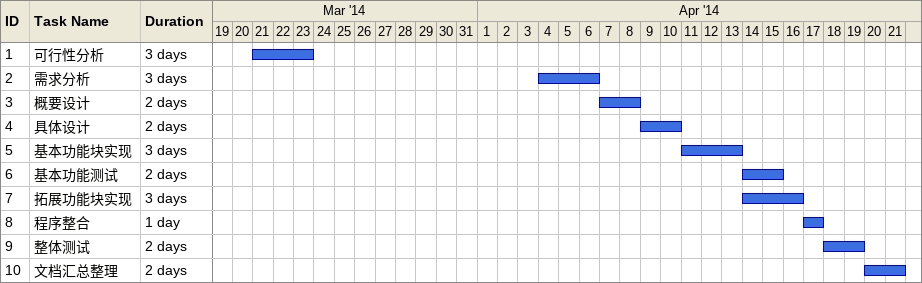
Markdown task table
| ID | Task | Duration | Start | Finish |
|---|---|---|---|---|
| 1 | 可行性分析 | 3d | 2014-03-21 | 2014-03-23 |
| 2 | 需求分析 | 3d | 2014-04-04 | 2014-04-06 |
| 3 | 概要设计 | 2d | 2014-04-07 | 2014-04-08 |
| 4 | 具体设计 | 2d | 2014-04-09 | 2014-04-10 |
| 5 | 基本功能块实现 | 3d | 2014-04-11 | 2014-04-13 |
| 6 | 基本功能测试 | 2d | 2014-04-14 | 2014-04-15 |
| 7 | 拓展功能块实现 | 3d | 2014-04-14 | 2014-04-16 |
| 8 | 程序整合 | 1d | 2014-04-17 | 2014-04-17 |
| 9 | 整体测试 | 2d | 2014-04-18 | 2014-04-19 |
| 10 | 文档汇总整理 | 2d | 2014-04-20 | 2014-04-21 |
